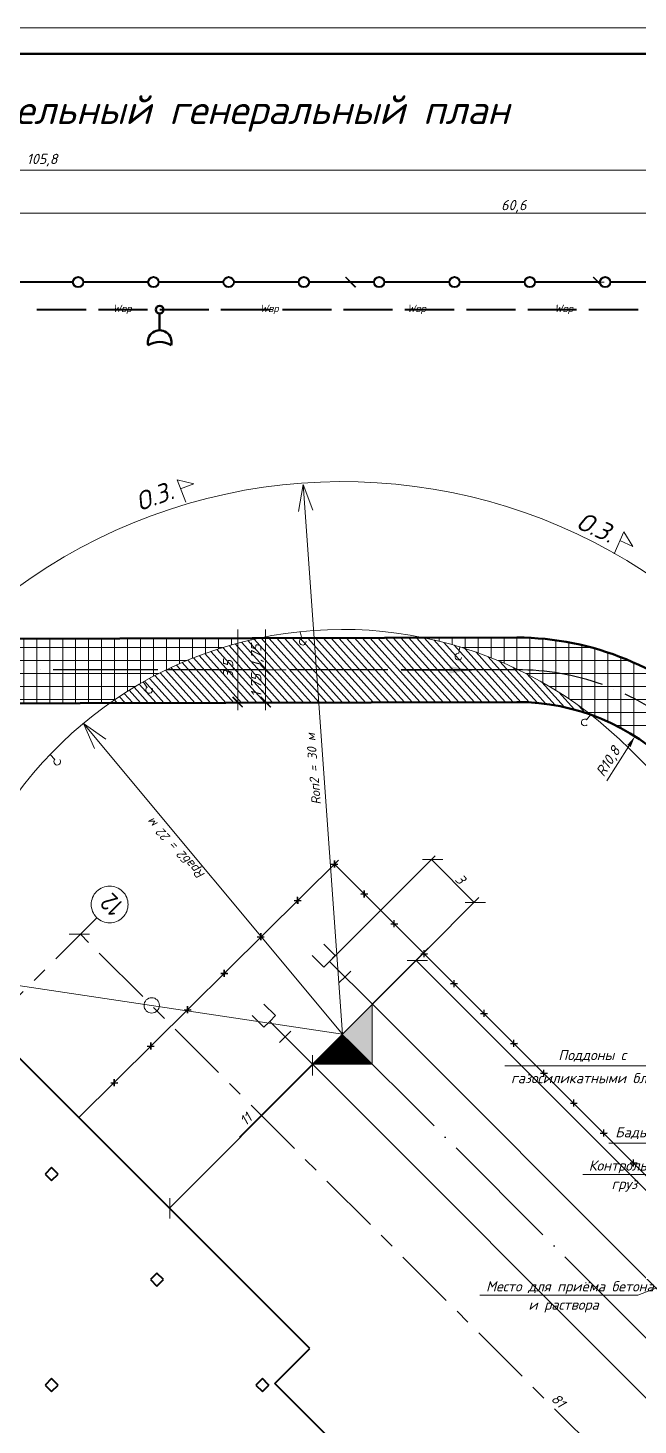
# Model space of a CAD drawing. Header units: millimetres. Extents: x 2279 to 5236, y 896 to 2828.
# Drawn here: x 3724.7 to 3844.1, y 2427.1 to 2700.3 of the extents above; entities that cross this region are included whole.
import ezdxf

# ---------------------------------------------------------------- set-up
doc = ezdxf.new("R2010")
doc.units = ezdxf.units.MM
doc.linetypes.add('ACAD_ISO04W100', pattern=[30, 24, -3, 0, -3])
doc.linetypes.add('ADSK_Линия сетки', pattern=[21, 12, -3, 3, -3])
for name, color, linetype in [('PDF _!!ОСНОВНАЯ', 7, 'Continuous'), ('PDF _!!СЕТИ - ВК', 7, 'Continuous'), ('PDF _!!ТОНКАЯ', 7, 'Continuous'), ('PDF _0', 7, 'Continuous'), ('PDF _СПДС_!!ТОНКАЯ', 7, 'Continuous'), ('PDF _Текст', 7, 'Continuous'), ('оси', 240, 'ACAD_ISO04W100')]:
    doc.layers.add(name, color=color, linetype=linetype)
for name, color, linetype, lineweight in [('Несущие колонны', 7, 'Continuous', 18), ('Перекрытия', 7, 'Continuous', 18), ('Стены разрез', 7, 'Continuous', 40), ('Тонкие', 83, 'Continuous', 15)]:
    doc.layers.add(name, color=color, linetype=linetype, lineweight=lineweight)
doc.styles.add('GOST Common_1', font='GOST_Common.ttf', dxfattribs={"width": 0.9, "height": 1000})
doc.styles.add('PDF ISOCPEUR Italic', font='isocpeui.ttf')
pattern_1 = [(45, (17546.539103, -1228.3446884), (-0.0053881536726, 0.0053881536726), [])]

# ---------------------------------------------------------------- blocks, each defined once
blk = doc.blocks.new('Ось сетки - D10-4847-Первый этаж 0_000')
at = {"layer": 'оси', "lineweight": 18}
for start, end in [(360, 180), (180, 360)]:
    blk.add_arc((0, 0), 5, start, end, dxfattribs=at)

msp = doc.modelspace()

# ---------------------------------------------------------------- hatches: boundary and pattern name
at = {"linetype": 'ByBlock', "lineweight": 15, "ltscale": 10}
h = msp.add_hatch(dxfattribs=at)
h.set_pattern_fill('NET', color=256, scale=0.8)
h.set_pattern_definition([(0, (17546.539, -1228.3447), (0, 2.54), []), (90, (17546.539, -1228.3447), (-2.54, 2e-16), [])])
h.paths.add_polyline_path([(3765.74, 2579.98), (3765.74, 2580.94), (3710.7, 2580.81, 0.038887), (3699.65, 2568.19), (3740.71, 2568.28, -0.087917)])
h.paths.add_polyline_path([(3820.36, 2581.08), (3802.26, 2581.03, -0.114803), (3834.83, 2565.99, -0.060057), (3844.09, 2561.39), (3853.14, 2570.45, 0.158254)])
h.paths.add_polyline_path([(3869.62, 2568.94), (3871.49, 2571.09), (3868.88, 2573.36), (3867.01, 2571.2)], flags=9)
h.paths.add_polyline_path([(3872.55, 2557.52), (3874.42, 2559.4), (3871.03, 2562.79), (3869.15, 2560.91)], flags=9)
h.paths.add_polyline_path([(3856.49, 2571.26), (3859.98, 2574.59), (3856.67, 2578.06), (3853.18, 2574.73)], flags=9)
h.paths.add_polyline_path([(3863.97, 2572.69), (3869.13, 2572.69), (3869.13, 2577.01), (3863.97, 2577.01)], flags=9)
h = msp.add_hatch(dxfattribs=at)
h.set_pattern_fill('JIS_WOOD', color=256, scale=1.6, angle=87)
h.set_pattern_definition([(132, (17546.5391, -1228.3447), (-0.84077239, -0.75703486), [])])
h.paths.add_polyline_path([(3802.26, 2581.03), (3771.19, 2580.96), (3771.19, 2573.18), (3771.19, 2568.36), (3820.19, 2568.48, -0.086543), (3834.83, 2565.99, 0.114803)])
h.paths.add_polyline_path([(3765.74, 2579.98, 0.087917), (3740.71, 2568.28), (3765.74, 2568.34)])
h.paths.add_polyline_path([(3771.19, 2574.78), (3770, 2574.78), (3765.74, 2574.78), (3765.74, 2568.34), (3771.19, 2568.36)])
h.paths.add_polyline_path([(3771.19, 2580.96), (3769.81, 2580.95, 0.01322), (3765.74, 2579.98), (3765.74, 2574.78), (3771.09, 2574.78), (3771.19, 2574.78)])
h.paths.add_polyline_path([(3766.22, 2572.41), (3766.22, 2577.23), (3761.42, 2577.23), (3761.42, 2572.41)], flags=9)
h.paths.add_polyline_path([(3771.71, 2568.32), (3771.71, 2580.07), (3766.91, 2580.07), (3766.91, 2568.32)], flags=9)
at = {"linetype": 'ByBlock', "lineweight": 20, "ltscale": 10}
h = msp.add_hatch(dxfattribs=at)
h.set_pattern_fill('ANSI31', color=256, scale=0.0024)
h.set_pattern_definition(pattern_1)
h.paths.add_polyline_path([(3904.63, 2373.38), (3910.53, 2379.21), (3904.71, 2385.03)])
h.paths.add_polyline_path([(3904.71, 2385.03), (3910.53, 2379.21), (3916.42, 2385.03)])
h.paths.add_polyline_path([(3792.07, 2509.38), (3786.22, 2503.52), (3792.07, 2497.67)])
h.paths.add_polyline_path([(3861.85, 2413.71), (3858.98, 2416.59), (3853.36, 2410.97), (3856.24, 2408.1)], flags=9)
h = msp.add_hatch(dxfattribs=at)
h.set_pattern_fill('ANSI31', color=256, scale=0.0024)
h.set_pattern_definition(pattern_1)
h.paths.add_polyline_path([(3786.22, 2503.52), (3780.36, 2497.66), (3792.07, 2497.67)])
at = {"layer": 'Стены разрез', "lineweight": 9}
h = msp.add_hatch(dxfattribs=at)
h.set_pattern_fill('FP_4', color=256, scale=0.003601, angle=135, style=0, pattern_type=2)
h.set_pattern_definition([(351.87, (3830.3896, 2333.21275), (-10.6061326, 2.1212068), [1.49993, -13.4994]), (341.565, (3829.7532, 2335.1219), (4.242452, -4e-06), [3.35395, -3.35395]), (333.435, (3830.8138, 2336.1825), (6.363679, -2.121219), [1.897284, -7.58913])])
h.paths.add_polyline_path([(3779.8, 2442.04), (3779.76, 2442.08), (3772.76, 2435.08), (3772.8, 2435.04), (3777.86, 2440.11)])

# ---------------------------------------------------------------- linework, layer by layer
at = {"linetype": 'ByBlock', "lineweight": 15, "ltscale": 10}
for p, q in [((3778.53, 2611.02), (3777.6, 2605.73)), ((3786.22, 2503.52), (3778.53, 2611.02)), ((3778.53, 2611.02), (3780.46, 2606.01)), ((3786.22, 2503.52), (3735.57, 2564.3)), ((3735.57, 2564.3), (3737.71, 2559.38)), ((3735.57, 2564.3), (3739.95, 2561.19)), ((3842.44, 2559.24), (3949.87, 2451.81)), ((3783.7, 2517.75), (3804.37, 2538.42)), ((3734.63, 2487.23), (3785.43, 2537.56)), ((3784.65, 2536.79), (3943.87, 2377.56)), ((3801.87, 2537.66), (3805.85, 2537.66)), ((3803.62, 2537.66), (3811.99, 2529.29)), ((3802.06, 2519.37), (3812.91, 2530.22)), ((3810.24, 2529.29), (3814.22, 2529.29)), ((3736.7, 2523.06), (3732.72, 2523.06)), ((3802.06, 2519.37), (3766.11, 2483.41)), ((3792.07, 2509.38), (3803.02, 2520.33)), ((3798.88, 2517.94), (3802.86, 2517.94)), ((3800.63, 2517.94), (3925.03, 2393.54)), ((3792.07, 2509.38), (3797.65, 2514.95)), ((3792.07, 2509.38), (3797.65, 2514.95)), ((3780.42, 2497.59), (3752.35, 2469.52)), ((3780.36, 2499.41), (3780.36, 2495.43)), ((3752.42, 2471.48), (3752.42, 2467.49))]:
    msp.add_line(p, q, dxfattribs=at)
at = {"linetype": 'ByBlock', "lineweight": 20, "ltscale": 10}
for p, q in [((3786.22, 2503.52), (3561.92, 2537.1)), ((3782.57, 2516.62), (3780.31, 2518.88)), ((3784.83, 2518.88), (3782.57, 2521.14)), ((3783.7, 2517.75), (3784.83, 2518.88)), ((3783.7, 2517.75), (3782.57, 2516.62)), ((3792.14, 2509.31), (3783.7, 2517.75)), ((3786.74, 2514.73), (3785.6, 2513.6)), ((3786.74, 2514.73), (3787.87, 2515.86)), ((3773.12, 2507.16), (3770.85, 2509.42)), ((3792.07, 2509.38), (3792.07, 2497.67)), ((3916.35, 2385.1), (3792.14, 2509.31)), ((3770.85, 2504.9), (3768.59, 2507.16)), ((3771.99, 2506.03), (3770.85, 2504.9)), ((3771.99, 2506.03), (3773.12, 2507.16)), ((3780.42, 2497.59), (3771.99, 2506.03)), ((3775.01, 2503.01), (3773.88, 2501.88)), ((3775.01, 2503.01), (3776.14, 2504.14)), ((3792.07, 2497.67), (3780.36, 2497.66)), ((3904.63, 2373.38), (3780.42, 2497.59))]:
    msp.add_line(p, q, dxfattribs=at)
at = {"linetype": 'ACAD_ISO04W100', "lineweight": 25}
msp.add_line((3910.57, 2379.18), (3786.22, 2503.52), dxfattribs=at)
at = {"linetype": 'ByBlock', "lineweight": 40, "ltscale": 10}
msp.add_line((3811.81, 2396.46), (3773.02, 2435.24), dxfattribs=at)
at = {"linetype": 'ByBlock', "lineweight": 15, "ltscale": 10}
msp.add_circle((3748.9, 2509.16), 1.5, dxfattribs=at)
for radius, start in [(108.06, 45), (79.15, 44.7387)]:
    msp.add_arc((3786.22, 2503.52), radius, start, 171.4857, dxfattribs=at)
at = {"layer": 'PDF _!!ОСНОВНАЯ', "lineweight": 50}
msp.add_lwpolyline([(3446.91, 2111.29), (4262.91, 2111.29), (4262.91, 2695.25), (3446.91, 2695.25)], close=True, dxfattribs=at)
at = {"layer": 'PDF _!!ОСНОВНАЯ', "lineweight": 40}
for points in [[(3733.46, 2650.57), (3723.3, 2650.57), (3720.76, 2650.57)], [(3748.19, 2650.57), (3738.03, 2650.57), (3735.49, 2650.57)], [(3762.93, 2650.57), (3752.77, 2650.57), (3750.23, 2650.57)], [(3777.66, 2650.57), (3767.5, 2650.57), (3764.96, 2650.57)], [(3792.39, 2650.57), (3782.23, 2650.57), (3779.69, 2650.57)], [(3807.12, 2650.57), (3796.96, 2650.57), (3794.42, 2650.57)], [(3821.86, 2650.57), (3811.7, 2650.57), (3809.16, 2650.57)], [(3836.59, 2650.57), (3826.43, 2650.57), (3823.89, 2650.57)], [(3851.32, 2650.57), (3841.16, 2650.57), (3838.62, 2650.57)], [(3736.07, 2645.19), (3726.45, 2645.19)], [(3748.06, 2645.19), (3738.47, 2645.19)], [(3760.05, 2645.19), (3750.46, 2645.19)], [(3772.07, 2645.19), (3762.45, 2645.19)], [(3784.06, 2645.19), (3774.47, 2645.19)], [(3796.05, 2645.19), (3786.46, 2645.19)], [(3808.07, 2645.19), (3798.45, 2645.19)], [(3820.06, 2645.19), (3810.48, 2645.19)], [(3832.05, 2645.19), (3822.47, 2645.19)], [(3844.07, 2645.19), (3834.45, 2645.19)]]:
    msp.add_lwpolyline(points, dxfattribs=at)
at = {"layer": 'PDF _!!ОСНОВНАЯ', "lineweight": 50}
for points in [[(3750.45, 2641.17), (3750.45, 2644.39)], [(3820.37, 2581.08), (3535.41, 2580.39)], [(3820.37, 2568.48), (3535.41, 2567.79)]]:
    msp.add_lwpolyline(points, dxfattribs=at)
at = {"layer": 'PDF _!!ОСНОВНАЯ', "lineweight": 25}
for points in [[(3727.18, 2574.78), (3727.18, 2574.78)], [(3750.11, 2574.78), (3729.62, 2574.78)], [(3771.09, 2574.78), (3751.88, 2574.78)], [(3752.48, 2574.78), (3752.48, 2574.78)], [(3773.49, 2574.78), (3773.49, 2574.78)], [(3795.1, 2574.78), (3775.9, 2574.78)], [(3797.5, 2574.78), (3797.5, 2574.78)], [(3820.37, 2574.78), (3799.88, 2574.78)], [(3820.37, 2574.74), (3820.37, 2574.74)], [(3839.3, 2570.95), (3839.3, 2570.95)]]:
    msp.add_lwpolyline(points, dxfattribs=at)
at = {"layer": 'PDF _!!ОСНОВНАЯ', "lineweight": 35}
msp.add_lwpolyline([(3811.49, 2574.78), (3797.71, 2574.78)], dxfattribs=at)
at = {"layer": 'PDF _!!ОСНОВНАЯ', "lineweight": 40}
for centre in [(3734.49, 2650.59), (3749.23, 2650.59), (3763.96, 2650.59), (3778.69, 2650.59), (3793.42, 2650.59), (3808.16, 2650.59), (3822.89, 2650.59), (3837.62, 2650.59)]:
    msp.add_circle(centre, 0.999, dxfattribs=at)
at = {"layer": 'PDF _!!ОСНОВНАЯ', "lineweight": 50}
msp.add_circle((3750.46, 2645.19), 0.762, dxfattribs=at)
for centre, radius, start, end in [((3750.46, 2638.86), 2.32, 344.6739, 195.2654), ((3750.46, 2634.72), 4.18, 57.332, 122.6073), ((3820.38, 2525.28), 55.8, 45, 90), ((3820.44, 2525.56), 42.91, 44.8152, 90.0761)]:
    msp.add_arc(centre, radius, start, end, dxfattribs=at)
at = {"layer": 'PDF _!!ОСНОВНАЯ', "lineweight": 25}
for start, end in [(70.2795, 90), (45, 64.7205)]:
    msp.add_arc((3820.38, 2525.28), 49.5, start, end, dxfattribs=at)
at = {"layer": 'PDF _!!СЕТИ - ВК', "lineweight": 20}
for points in [[(3535.39, 2672.48), (3930.12, 2672.48)], [(3678.71, 2664.06), (3930.12, 2664.06)], [(3791.81, 2650.57), (3786.63, 2650.57)], [(3832.29, 2650.57), (3837.47, 2650.57)], [(3765.74, 2566.88), (3765.74, 2582.67)], [(3771.19, 2573.18), (3771.19, 2582.67)], [(3771.19, 2566.88), (3771.19, 2576.37)], [(3769.73, 2568.48), (3764.52, 2568.48)], [(3775.19, 2568.48), (3770, 2568.48)], [(3837.98, 2553.07), (3842.28, 2559.87)]]:
    msp.add_lwpolyline(points, dxfattribs=at)
for points in [[(3786.63, 2645.19), (3791.81, 2645.19)], [(3770, 2574.78), (3775.19, 2574.78)]]:
    msp.add_lwpolyline(points, close=True, dxfattribs=at)
at = {"layer": 'PDF _!!СЕТИ - ВК', "transparency": 33554559}
msp.add_solid([(3841.97, 2560.08), (3842.62, 2559.67), (3843.46, 2561.77)], dxfattribs=at)
at = {"layer": 'PDF _!!ТОНКАЯ', "lineweight": 20}
for points in [[(3755.58, 2607.55), (3753.9, 2611.92), (3757.16, 2611.16), (3754.56, 2610.17)], [(3839.4, 2597.48), (3841.3, 2601.76), (3843.07, 2598.92), (3840.53, 2600.06)], [(3777.98, 2582.19), (3778.27, 2580.9)], [(3809.22, 2579.31), (3808.99, 2578)], [(3747.21, 2572.4), (3748, 2571.33)], [(3834.85, 2566.03), (3834.01, 2565)], [(3729.03, 2558.23), (3729.94, 2557.26)], [(3855.82, 2488.28), (3850.3, 2497.35), (3818.03, 2497.35)], [(3879.46, 2485.36), (3849.15, 2476.09), (3833.24, 2476.09)]]:
    msp.add_lwpolyline(points, dxfattribs=at)
at = {"layer": 'PDF _!!ТОНКАЯ', "lineweight": 25}
for points in [[(3783.97, 2536.77), (3785.32, 2536.8)], [(3783.97, 2536.78), (3785.32, 2536.78)], [(3783.98, 2536.78), (3785.34, 2536.78)], [(3784.63, 2537.46), (3784.66, 2536.11)], [(3784.64, 2537.46), (3784.64, 2536.1)], [(3784.65, 2536.12), (3784.65, 2537.48)], [(3777.44, 2530.35), (3777.48, 2528.99)], [(3777.46, 2529.01), (3777.46, 2530.36)], [(3777.46, 2530.34), (3777.46, 2528.99)], [(3777.46, 2530.34), (3777.46, 2528.99)], [(3789.83, 2530.92), (3791.18, 2530.96)], [(3789.83, 2530.94), (3791.18, 2530.94)], [(3790.5, 2530.28), (3790.5, 2531.63)], [(3790.51, 2530.26), (3790.51, 2531.62)], [(3776.78, 2529.66), (3778.14, 2529.66)], [(3776.79, 2529.65), (3778.14, 2529.68)], [(3776.79, 2529.66), (3778.14, 2529.66)], [(3776.8, 2529.67), (3778.15, 2529.67)], [(3795.68, 2525.08), (3797.04, 2525.11)], [(3795.68, 2525.1), (3797.04, 2525.1)], [(3796.36, 2524.44), (3796.36, 2525.79)], [(3796.36, 2524.42), (3796.36, 2525.78)], [(3769.56, 2522.59), (3770.92, 2522.59)], [(3769.56, 2522.56), (3770.92, 2522.59)], [(3769.56, 2522.57), (3770.91, 2522.57)], [(3769.58, 2522.58), (3770.93, 2522.58)], [(3770.22, 2523.25), (3770.25, 2521.9)], [(3770.24, 2523.27), (3770.24, 2521.91)], [(3770.24, 2521.92), (3770.24, 2523.27)], [(3770.24, 2523.25), (3770.24, 2521.9)], [(3801.54, 2519.24), (3802.89, 2519.27)], [(3801.54, 2519.26), (3802.9, 2519.26)], [(3802.21, 2518.6), (3802.21, 2519.95)], [(3802.22, 2518.58), (3802.22, 2519.93)], [(3762.41, 2515.41), (3763.76, 2515.44)], [(3762.41, 2515.43), (3763.76, 2515.43)], [(3762.41, 2515.42), (3763.76, 2515.42)], [(3762.42, 2515.42), (3763.78, 2515.42)], [(3763.07, 2516.1), (3763.1, 2514.75)], [(3763.08, 2516.1), (3763.08, 2514.74)], [(3763.09, 2514.76), (3763.09, 2516.12)], [(3763.09, 2516.11), (3763.09, 2514.75)], [(3807.39, 2513.4), (3808.75, 2513.43)], [(3807.4, 2513.41), (3808.75, 2513.41)], [(3808.07, 2512.75), (3808.07, 2514.11)], [(3808.07, 2512.74), (3808.07, 2514.09)], [(3755.22, 2508.29), (3756.58, 2508.32)], [(3755.22, 2508.31), (3756.58, 2508.31)], [(3755.22, 2508.3), (3756.57, 2508.3)], [(3755.24, 2508.31), (3756.59, 2508.31)], [(3755.88, 2508.98), (3755.91, 2507.63)], [(3755.9, 2507.65), (3755.9, 2509)], [(3755.9, 2508.99), (3755.9, 2507.63)], [(3755.9, 2508.98), (3755.9, 2507.63)], [(3813.93, 2506.91), (3813.93, 2508.27)], [(3813.93, 2506.89), (3813.93, 2508.25)], [(3813.25, 2507.55), (3814.6, 2507.59)], [(3813.25, 2507.57), (3814.61, 2507.57)], [(3748.03, 2501.18), (3749.39, 2501.18)], [(3748.04, 2501.17), (3749.39, 2501.2)], [(3748.04, 2501.19), (3749.39, 2501.19)], [(3748.05, 2501.18), (3749.41, 2501.18)], [(3748.69, 2501.86), (3748.73, 2500.51)], [(3748.71, 2500.52), (3748.71, 2501.88)], [(3748.71, 2501.87), (3748.71, 2500.51)], [(3748.71, 2501.86), (3748.71, 2500.5)], [(3819.1, 2501.71), (3820.46, 2501.75)], [(3819.11, 2501.73), (3820.46, 2501.73)], [(3819.78, 2501.07), (3819.78, 2502.42)], [(3819.78, 2501.05), (3819.78, 2502.41)], [(3741.55, 2494.72), (3741.58, 2493.36)], [(3741.56, 2494.71), (3741.56, 2493.36)], [(3741.57, 2493.38), (3741.57, 2494.73)], [(3741.57, 2494.71), (3741.57, 2493.36)], [(3824.96, 2495.87), (3826.31, 2495.9)], [(3824.96, 2495.89), (3826.32, 2495.89)], [(3824.96, 2495.89), (3826.32, 2495.89)], [(3825.64, 2495.23), (3825.64, 2496.58)], [(3825.64, 2495.21), (3825.64, 2496.56)], [(3825.64, 2495.21), (3825.64, 2496.56)], [(3740.88, 2494.03), (3742.24, 2494.03)], [(3740.89, 2494.02), (3742.25, 2494.05)], [(3740.89, 2494.03), (3742.24, 2494.03)], [(3740.9, 2494.04), (3742.26, 2494.04)], [(3830.82, 2490.03), (3832.17, 2490.06)], [(3831.49, 2489.38), (3831.49, 2490.74)], [(3831.5, 2489.37), (3831.5, 2490.72)], [(3836.67, 2484.19), (3838.03, 2484.22)], [(3836.67, 2484.2), (3838.03, 2484.2)], [(3837.35, 2483.54), (3837.35, 2484.9)], [(3837.35, 2483.52), (3837.35, 2484.88)], [(3842.53, 2478.34), (3843.88, 2478.38)], [(3842.53, 2478.36), (3843.89, 2478.36)], [(3843.2, 2477.7), (3843.2, 2479.05)], [(3843.21, 2477.68), (3843.21, 2479.04)]]:
    msp.add_lwpolyline(points, dxfattribs=at)
at = {"layer": 'PDF _!!ТОНКАЯ', "lineweight": 20}
for centre, start, end in [((3778.44, 2580.27), 102.1346, 6.9435), ((3808.91, 2577.35), 80.0226, 344.8316), ((3748.41, 2570.83), 126.3909, 31.1998), ((3833.63, 2564.48), 50.6653, 315.4743), ((3730.41, 2556.81), 132.968, 37.777)]:
    msp.add_arc(centre, 0.66, start, end, dxfattribs=at)
at = {"layer": 'PDF _0', "transparency": 33554559}
for points in [[(3788.94, 2649.69), (3786.7, 2651.49), (3786.94, 2651.69)], [(3788.7, 2649.46), (3788.94, 2649.69), (3786.7, 2651.49)], [(3837.37, 2649.69), (3835.17, 2651.49), (3835.37, 2651.69)], [(3837.16, 2649.46), (3837.37, 2649.69), (3835.17, 2651.49)], [(3772.31, 2573.86), (3770.11, 2575.66), (3770.31, 2575.89)], [(3770.31, 2575.89), (3770.11, 2575.66), (3772.31, 2573.86)], [(3772.1, 2573.66), (3772.31, 2573.86), (3770.11, 2575.66)], [(3770.11, 2575.66), (3772.31, 2573.86), (3772.1, 2573.66)], [(3811.49, 2574.78), (3807.16, 2575.49), (3807.16, 2574.03)], [(3764.82, 2569.59), (3764.62, 2569.36), (3766.82, 2567.56)], [(3764.62, 2569.36), (3766.82, 2567.56), (3766.62, 2567.36)], [(3770.31, 2569.59), (3770.11, 2569.36), (3772.31, 2567.56)], [(3770.11, 2569.36), (3772.31, 2567.56), (3772.1, 2567.36)]]:
    msp.add_solid(points, dxfattribs=at)
at = {"layer": 'PDF _СПДС_!!ТОНКАЯ', "lineweight": 20}
for points in [[(3847.02, 2482.22), (3838.38, 2482.22)], [(3884.02, 2467.94), (3844.02, 2452.5), (3813.13, 2452.5)]]:
    msp.add_lwpolyline(points, dxfattribs=at)
at = {"layer": 'Несущие колонны', "lineweight": 40}
for p, q in [((3729.3, 2477.44), (3728.03, 2476.17)), ((3728.03, 2476.17), (3729.3, 2474.89)), ((3730.57, 2476.17), (3729.3, 2477.44)), ((3729.3, 2474.89), (3730.57, 2476.17)), ((3749.93, 2456.81), (3748.65, 2455.54)), ((3751.2, 2455.54), (3749.93, 2456.81)), ((3748.65, 2455.54), (3749.93, 2454.27)), ((3749.93, 2454.27), (3751.2, 2455.54)), ((3729.3, 2436.19), (3728.03, 2434.91)), ((3728.03, 2434.91), (3729.3, 2433.64)), ((3730.57, 2434.91), (3729.3, 2436.19)), ((3729.3, 2433.64), (3730.57, 2434.91)), ((3770.55, 2436.19), (3769.28, 2434.91)), ((3769.28, 2434.91), (3770.55, 2433.64)), ((3771.83, 2434.91), (3770.55, 2436.19)), ((3770.55, 2433.64), (3771.83, 2434.91))]:
    msp.add_line(p, q, dxfattribs=at)
at = {"layer": 'оси', "linetype": 'ADSK_Линия сетки'}
for p, q in [((3626.17, 2414.29), (3738.17, 2526.29)), ((3955.03, 2302.98), (3734.94, 2523.06))]:
    msp.add_line(p, q, dxfattribs=at)
at = {"layer": 'Перекрытия'}
msp.add_line((3811.81, 2396.46), (3773.02, 2435.25), dxfattribs=at)
at = {"layer": 'Стены разрез'}
for p, q in [((3779.82, 2442.04), (3719.62, 2502.24)), ((3773.02, 2435.24), (3779.82, 2442.04)), ((3771.06, 2435.68), (3771.83, 2434.91))]:
    msp.add_line(p, q, dxfattribs=at)
at = {"layer": 'Тонкие', "color": 7}
msp.add_line((3426.91, 2700.29), (4267.91, 2700.29), dxfattribs=at)

# ---------------------------------------------------------------- block references
at = {"layer": 'оси', "lineweight": 18, "xscale": 0.7202559999999996, "yscale": 0.7202559999999996, "zscale": 0.7202559999999996, "rotation": 315.0000000000001}
msp.add_blockref('Ось сетки - D10-4847-Первый этаж 0_000', (3740.67, 2528.89), dxfattribs=at)

# ---------------------------------------------------------------- texts
at = {"layer": 'PDF _Текст', "attachment_point": 7, "style": 'PDF ISOCPEUR Italic'}
for s, insert, char_height in [('Строительный генеральный план', (3698.08, 2679.97), 5.5998), ('105,8', (3724.44, 2673.21), 2), ('60,6', (3817.27, 2664.18), 2), ('Wвр', (3741.3, 2644.34), 1.44), ('Wвр', (3770.09, 2644.34), 1.44), ('Wвр', (3798.91, 2644.34), 1.44), ('Wвр', (3827.7, 2644.34), 1.44), ('Поддоны с', (3828.46, 2498.13), 2), ('газосиликатными блоками', (3819.21, 2493.94), 1.9999), ('Бадья', (3839.6, 2483.03), 2), ('Контрольный', (3834.42, 2476.3), 1.9999), ('груз', (3838.89, 2472.71), 2), ('Место для приёма бетона', (3814.32, 2452.68), 1.9999), ('и раствора', (3822.62, 2449.09), 2)]:
    msp.add_mtext(s, dxfattribs=dict(at, insert=insert, char_height=char_height))
for s, insert, char_height, rotation in [('О.З.', (3746.55, 2605.74), 3.6, 20.3984), ('О.З.', (3831.73, 2602.58), 3.6, 335.3984), ('1,75 1,75', (3770.81, 2569.42), 2, 90), ('3,5', (3765.32, 2573.15), 2, 90), ('Rоп2 = 30 м ', (3782.01, 2548.47), 1.7999, 94.7194), ('R10,8', (3837.74, 2553.46), 2, 57.4422), ('Rраб2 = 22 м ', (3759.81, 2535.12), 1.7999, 132.6705), ('3', (3808.1, 2533.67), 2, 314.5499), ('11', (3767.3, 2485.46), 2, 44.5499), ('81', (3826.89, 2432.07), 2, 314.5499)]:
    msp.add_mtext(s, dxfattribs=dict(at, insert=insert, char_height=char_height, rotation=rotation))
at = {"layer": 'оси', "insert": (3741.11, 2526.29), "char_height": 3.601, "width": 4.833, "attachment_point": 1, "rotation": 135, "style": 'GOST Common_1'}
msp.add_mtext('12', dxfattribs=at)

doc.saveas('drawing.dxf')
